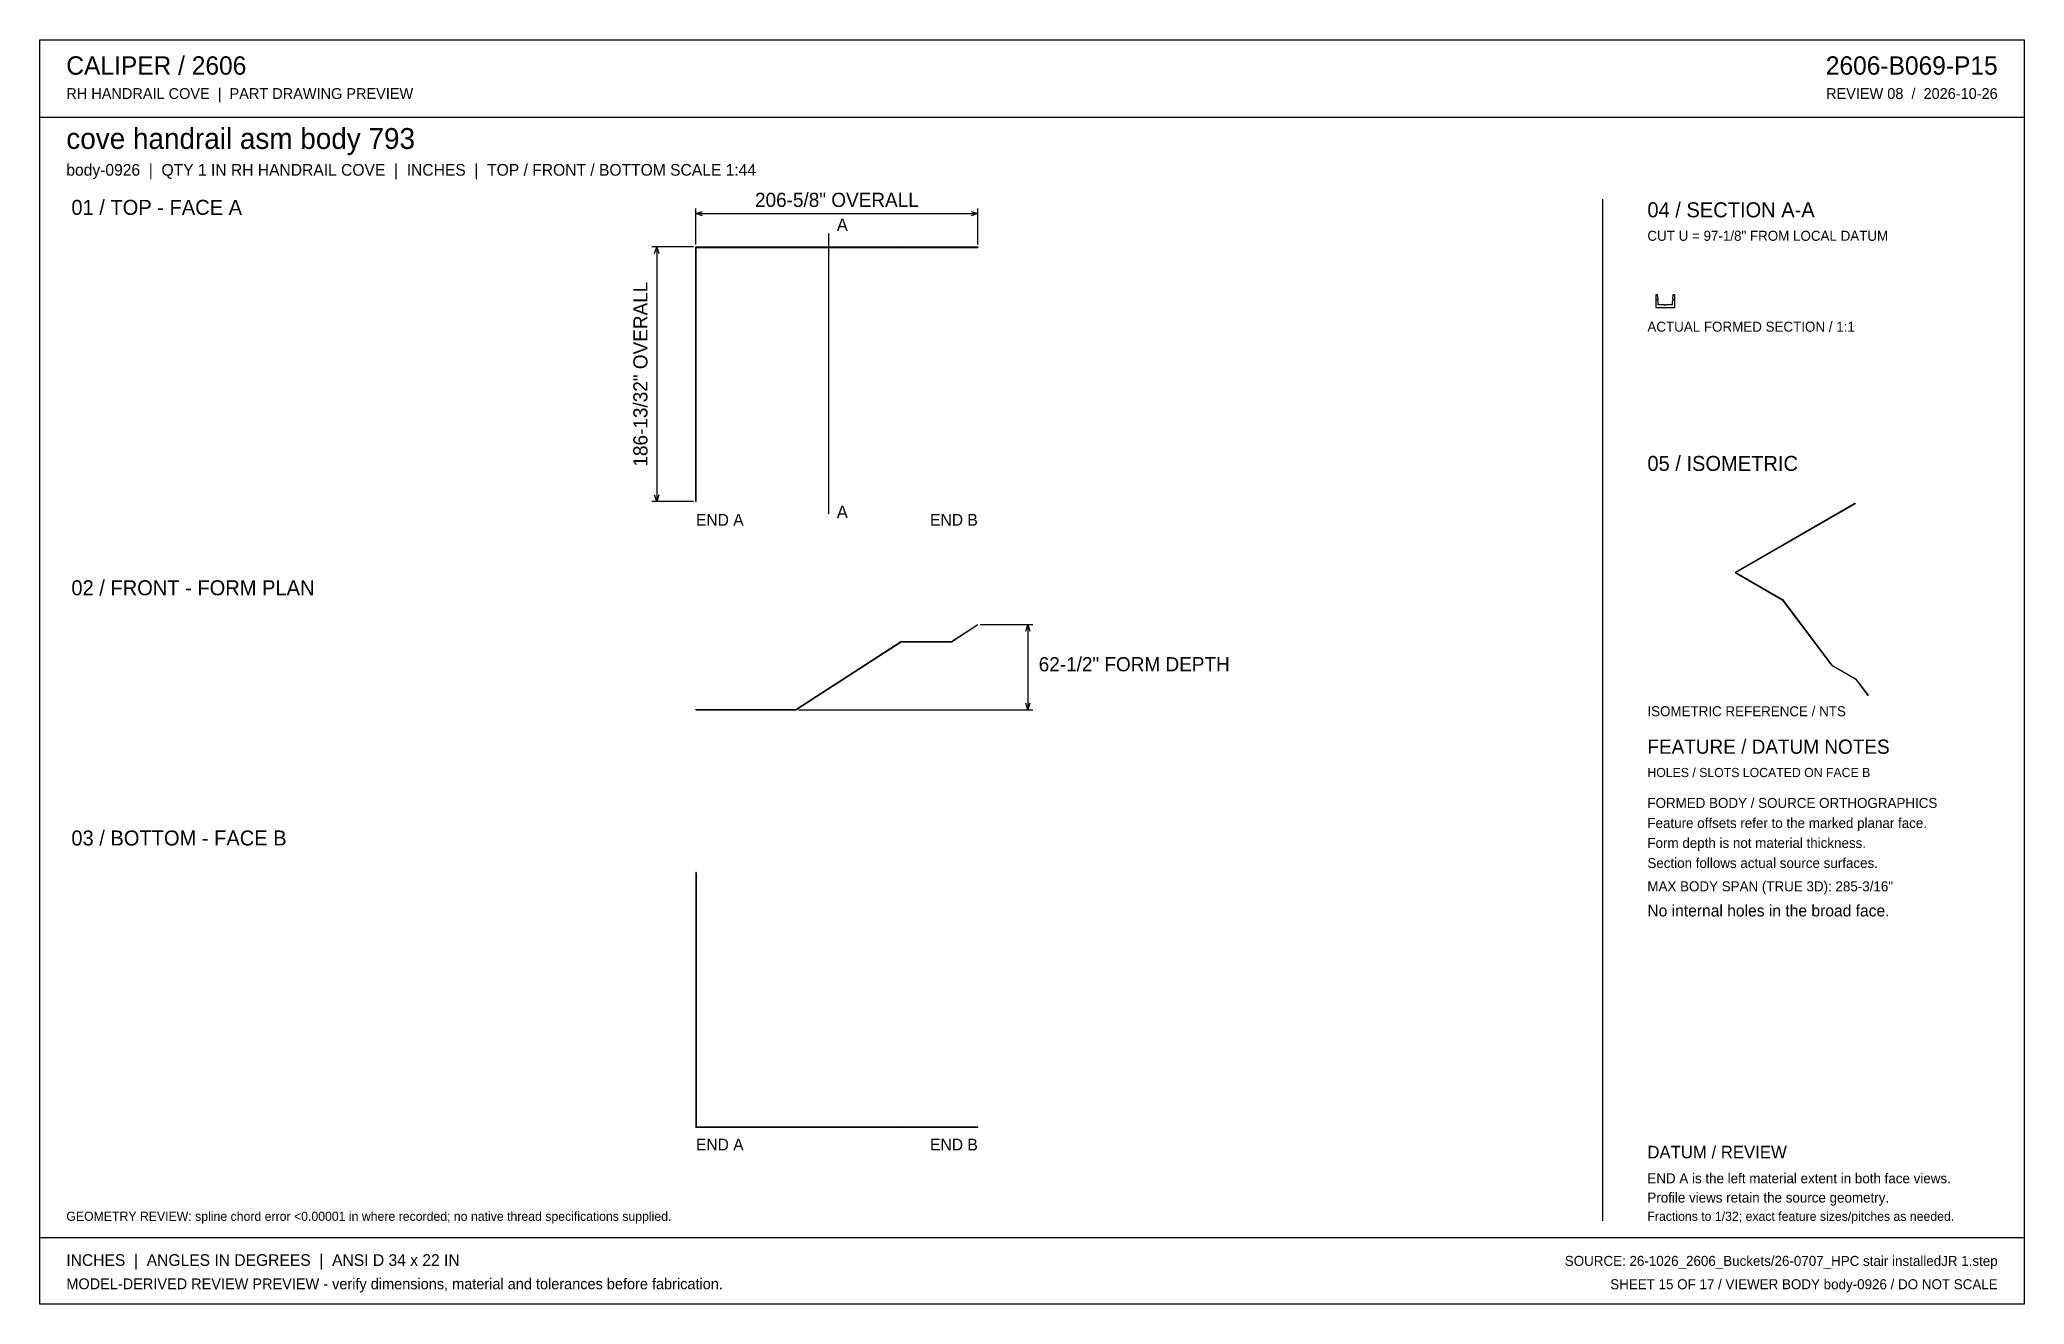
# Model space of a CAD drawing. Header units: inches. Extents: x 21 to 1475, y 21 to 947.
import ezdxf
from ezdxf.enums import TextEntityAlignment as Align

# ---------------------------------------------------------------- set-up
doc = ezdxf.new("R2010")
doc.units = ezdxf.units.IN
doc.header["$MEASUREMENT"] = 0

msp = doc.modelspace()

# ---------------------------------------------------------------- linework, layer by layer
at = {"layer": 'ANNOTATION'}
for p, q in [((501.7, 797.2), (501.7, 823.5)), ((501.7, 819.8), (506.6, 821.3)), ((501.7, 819.8), (708.3, 819.8)), ((506.6, 818.3), (501.7, 819.8)), ((703.4, 821.3), (708.3, 819.8)), ((708.3, 819.8), (703.4, 818.3)), ((708.3, 797.2), (708.3, 823.5)), ((598.8, 805.2), (598.8, 599.8)), ((499.9, 795.4), (469.3, 795.4)), ((471.4, 790.5), (473, 795.4)), ((473, 795.4), (473, 609)), ((473, 795.4), (474.5, 790.5)), ((473, 609), (471.4, 613.8)), ((474.5, 613.8), (473, 609)), ((499.9, 609), (469.3, 609)), ((710.1, 518.8), (748.6, 518.8)), ((743.5, 513.9), (745, 518.8)), ((745, 518.8), (745, 456.3)), ((745, 518.8), (746.5, 513.9)), ((576.8, 456.3), (748.6, 456.3)), ((745, 456.3), (743.5, 461.2)), ((746.5, 461.2), (745, 456.3))]:
    msp.add_line(p, q, dxfattribs=at)
at = {"layer": 'OUTLINE'}
for p, q in [((20.8, 947.2), (1475.2, 947.2)), ((20.8, 20.8), (20.8, 947.2)), ((1475.2, 947.2), (1475.2, 20.8)), ((20.8, 890.4), (1475.2, 890.4)), ((1166, 830.5), (1166, 81.9)), ((501.7, 609), (501.7, 795.4)), ((501.7, 795.4), (575, 795.4)), ((502, 795.1), (501.7, 795.4)), ((501.7, 795.4), (501.7, 795.3)), ((501.7, 795.4), (574.9, 795.4)), ((501.7, 609), (501.7, 795.4)), ((501.7, 609), (501.7, 795.3)), ((501.7, 795.3), (574.9, 795.3)), ((501.7, 795.3), (501.7, 795.3)), ((501.7, 795.3), (575, 795.3)), ((501.7, 795.3), (575, 795.3)), ((501.7, 795.3), (501.7, 795.3)), ((501.7, 609), (501.7, 795.3)), ((501.7, 609), (501.7, 795.3)), ((501.7, 795.3), (501.8, 795.2)), ((501.7, 795.3), (574.9, 795.3)), ((501.7, 795.3), (501.7, 795.3)), ((501.7, 609), (501.7, 795.3)), ((501.7, 795.3), (574.9, 795.3)), ((501.7, 609), (501.7, 795.3)), ((501.8, 795.2), (575, 795.2)), ((501.8, 795.2), (575, 795.2)), ((501.8, 609), (501.8, 795.2)), ((501.8, 795.2), (501.8, 795.2)), ((501.8, 795.2), (501.9, 795.2)), ((501.8, 609), (501.8, 795.2)), ((501.9, 609), (501.9, 795.2)), ((501.9, 795.2), (575, 795.2)), ((501.9, 795.2), (502, 795.1)), ((502, 795.1), (574.9, 795.1)), ((502, 795.1), (574.9, 795.1)), ((502, 795.1), (502, 795.1)), ((502, 795.1), (575, 795.1)), ((502, 795.1), (502, 795.1)), ((502, 795.1), (502, 795.1)), ((502, 795.1), (574.9, 795.1)), ((502, 795.1), (502, 795.1)), ((502, 609), (502, 795.1)), ((502, 609), (502, 795.1)), ((502, 609), (502, 795.1)), ((502, 609), (502, 795.1)), ((502, 795.1), (575, 795.1)), ((502, 609), (502, 795.1)), ((502, 795.1), (575, 795.1)), ((502, 609), (502, 795.1)), ((502, 609), (502, 795.1)), ((502, 795.1), (574.9, 795.1)), ((574.9, 795.4), (574.9, 795.3)), ((575, 795.4), (574.9, 795.4)), ((574.9, 795.4), (651.9, 795.4)), ((574.9, 795.3), (574.9, 795.3)), ((574.9, 795.3), (651.9, 795.3)), ((574.9, 795.3), (574.9, 795.3)), ((574.9, 795.3), (651.9, 795.3)), ((574.9, 795.3), (651.9, 795.3)), ((574.9, 795.3), (575, 795.3)), ((574.9, 795.1), (651.9, 795.1)), ((574.9, 795.1), (651.9, 795.1)), ((574.9, 795.1), (575, 795.1)), ((574.9, 795.1), (574.9, 795.1)), ((575, 795.1), (574.9, 795.1)), ((574.9, 795.1), (651.9, 795.1)), ((574.9, 795.1), (574.9, 795.1)), ((574.9, 795.1), (574.9, 795.1)), ((574.9, 795.1), (651.9, 795.1)), ((575, 795.4), (652, 795.4)), ((575, 795.1), (575, 795.4)), ((575, 795.3), (652, 795.3)), ((575, 795.3), (652, 795.3)), ((575, 795.3), (575, 795.2)), ((575, 795.3), (575, 795.3)), ((575, 795.2), (652, 795.2)), ((575, 795.2), (575, 795.1)), ((575, 795.2), (652, 795.2)), ((575, 795.2), (652, 795.2)), ((575, 795.2), (575, 795.2)), ((575, 795.2), (575, 795.2)), ((575, 795.1), (652, 795.1)), ((575, 795.1), (652, 795.1)), ((575, 795.1), (652, 795.1)), ((575, 795.1), (575, 795.1)), ((652, 795.4), (651.9, 795.4)), ((651.9, 795.4), (651.9, 795.3)), ((651.9, 795.4), (688.9, 795.4)), ((651.9, 795.3), (688.9, 795.3)), ((651.9, 795.3), (651.9, 795.3)), ((651.9, 795.3), (651.9, 795.3)), ((651.9, 795.3), (652, 795.3)), ((651.9, 795.3), (688.9, 795.3)), ((651.9, 795.3), (688.9, 795.3)), ((652, 795.1), (651.9, 795.1)), ((651.9, 795.1), (688.9, 795.1)), ((651.9, 795.1), (651.9, 795.1)), ((651.9, 795.1), (652, 795.1)), ((651.9, 795.1), (688.9, 795.1)), ((651.9, 795.1), (651.9, 795.1)), ((651.9, 795.1), (688.9, 795.1)), ((651.9, 795.1), (688.9, 795.1)), ((651.9, 795.1), (651.9, 795.1)), ((652, 795.1), (652, 795.4)), ((652, 795.4), (688.9, 795.4)), ((652, 795.3), (652, 795.2)), ((652, 795.3), (652, 795.3)), ((652, 795.3), (688.9, 795.3)), ((652, 795.3), (688.9, 795.3)), ((652, 795.2), (688.9, 795.2)), ((652, 795.2), (652, 795.1)), ((652, 795.2), (652, 795.2)), ((652, 795.2), (688.9, 795.2)), ((652, 795.2), (652, 795.2)), ((652, 795.2), (688.9, 795.2)), ((652, 795.1), (688.9, 795.1)), ((652, 795.1), (688.9, 795.1)), ((652, 795.1), (652, 795.1)), ((652, 795.1), (688.9, 795.1)), ((688.9, 795.1), (688.9, 795.4)), ((688.9, 795.4), (688.9, 795.4)), ((688.9, 795.4), (688.9, 795.3)), ((688.9, 795.4), (708.2, 795.4)), ((688.9, 795.4), (708.3, 795.4)), ((688.9, 795.3), (708.3, 795.3)), ((688.9, 795.3), (688.9, 795.3)), ((688.9, 795.3), (688.9, 795.3)), ((688.9, 795.3), (688.9, 795.3)), ((688.9, 795.3), (708.2, 795.3)), ((688.9, 795.3), (708.3, 795.3)), ((688.9, 795.3), (708.3, 795.3)), ((688.9, 795.3), (708.3, 795.3)), ((688.9, 795.3), (688.9, 795.3)), ((688.9, 795.3), (688.9, 795.2)), ((688.9, 795.2), (688.9, 795.2)), ((688.9, 795.2), (708.3, 795.2)), ((688.9, 795.2), (708.3, 795.2)), ((688.9, 795.2), (688.9, 795.2)), ((688.9, 795.2), (708.3, 795.2)), ((688.9, 795.2), (688.9, 795.1)), ((688.9, 795.1), (688.9, 795.1)), ((688.9, 795.1), (708.3, 795.1)), ((688.9, 795.1), (708.3, 795.1)), ((688.9, 795.1), (688.9, 795.1)), ((688.9, 795.1), (708.3, 795.1)), ((688.9, 795.1), (688.9, 795.1)), ((688.9, 795.1), (688.9, 795.1)), ((688.9, 795.1), (688.9, 795.1)), ((688.9, 795.1), (708.2, 795.1)), ((688.9, 795.1), (688.9, 795.1)), ((688.9, 795.1), (708.3, 795.1)), ((688.9, 795.1), (708.3, 795.1)), ((688.9, 795.1), (708.2, 795.1)), ((708.2, 795.4), (708.3, 795.4)), ((708.2, 795.3), (708.2, 795.4)), ((708.3, 795.3), (708.2, 795.3)), ((708.2, 795.1), (708.2, 795.1)), ((708.2, 795.1), (708.3, 795.1)), ((708.3, 795.1), (708.2, 795.1)), ((708.3, 795.4), (708.3, 795.1)), ((708.3, 795.3), (708.3, 795.3)), ((708.3, 795.2), (708.3, 795.3)), ((708.3, 795.3), (708.3, 795.3)), ((708.3, 795.3), (708.3, 795.3)), ((708.3, 795.2), (708.3, 795.2)), ((708.3, 795.2), (708.3, 795.2)), ((708.3, 795.1), (708.3, 795.2)), ((708.3, 795.1), (708.3, 795.1)), ((708.3, 795.1), (708.3, 795.1)), ((708.3, 795.1), (708.3, 795.1)), ((1206.4, 760.2), (1205.1, 760.2)), ((1205.1, 760.2), (1205.1, 751)), ((1206.8, 754.9), (1206.3, 757.2)), ((1206.3, 757.2), (1206.8, 757.2)), ((1206.8, 757.2), (1206.4, 760.2)), ((1217.8, 757.2), (1217.2, 754.9)), ((1217.7, 760.2), (1217.3, 757.2)), ((1217.3, 757.2), (1217.8, 757.2)), ((1219, 760.2), (1217.7, 760.2)), ((1219, 751), (1219, 760.2)), ((1205.1, 751), (1219, 751)), ((1206.8, 753.1), (1206.8, 754.9)), ((1211.6, 753.1), (1206.8, 753.1)), ((1212, 752.5), (1211.6, 753.1)), ((1212.5, 753.1), (1212, 752.5)), ((1217.2, 753.1), (1212.5, 753.1)), ((1217.2, 754.9), (1217.2, 753.1)), ((501.7, 609), (502, 609)), ((501.7, 609), (501.7, 609)), ((501.7, 609), (501.7, 609)), ((501.8, 609), (501.7, 609)), ((501.7, 609), (501.7, 609)), ((501.7, 609), (501.7, 609)), ((501.8, 609), (501.8, 609)), ((501.9, 609), (501.8, 609)), ((502, 609), (501.9, 609)), ((502, 609), (502, 609)), ((502, 609), (502, 609)), ((502, 609), (502, 609)), ((502, 609), (502, 609)), ((1351, 607.4), (1263.4, 556.9)), ((1351.1, 607.4), (1263.4, 556.8)), ((1351.1, 607.3), (1263.4, 556.8)), ((1351, 607.3), (1263.4, 556.8)), ((1351.1, 607.4), (1263.5, 556.8)), ((1351.1, 607.4), (1263.5, 556.8)), ((1351.1, 607.4), (1263.5, 556.8)), ((1351.1, 607.4), (1263.6, 556.8)), ((1351.1, 607.4), (1263.6, 556.8)), ((1351.1, 607.4), (1263.6, 556.8)), ((1351.2, 607.4), (1263.7, 556.9)), ((1351.2, 607.3), (1263.7, 556.8)), ((1351.2, 607.3), (1263.7, 556.8)), ((1351.2, 607.3), (1263.7, 556.8)), ((1351.2, 607.3), (1263.7, 556.8)), ((1351.2, 607.3), (1263.7, 556.8)), ((1351.2, 607.3), (1263.7, 556.8)), ((1351, 607.4), (1351.2, 607.4)), ((1351, 607.3), (1351, 607.4)), ((1351.1, 607.3), (1351, 607.3)), ((1351.1, 607.4), (1351.1, 607.4)), ((1351.1, 607.4), (1351.1, 607.4)), ((1351.1, 607.4), (1351.1, 607.4)), ((1351.1, 607.4), (1351.1, 607.4)), ((1351.1, 607.4), (1351.1, 607.4)), ((1351.2, 607.3), (1351.1, 607.4)), ((1351.1, 607.4), (1351.1, 607.3)), ((1351.1, 607.4), (1351.1, 607.4)), ((1351.2, 607.4), (1351.2, 607.3)), ((1351.2, 607.3), (1351.2, 607.3)), ((1351.2, 607.3), (1351.2, 607.3)), ((1351.2, 607.3), (1351.2, 607.3)), ((1351.2, 607.3), (1351.2, 607.3)), ((1351.2, 607.3), (1351.2, 607.3)), ((1263.4, 556.9), (1263.4, 556.8)), ((1263.4, 556.9), (1297.9, 537)), ((1263.7, 556.9), (1263.4, 556.9)), ((1263.4, 556.8), (1297.9, 536.9)), ((1263.4, 556.8), (1263.5, 556.8)), ((1263.4, 556.8), (1263.4, 556.8)), ((1263.5, 556.8), (1263.4, 556.8)), ((1263.4, 556.8), (1297.8, 536.9)), ((1263.4, 556.8), (1263.5, 556.8)), ((1263.4, 556.8), (1297.9, 536.9)), ((1263.5, 556.8), (1297.9, 536.9)), ((1263.5, 556.8), (1297.9, 537)), ((1263.5, 556.8), (1263.6, 556.8)), ((1263.5, 556.8), (1297.9, 536.9)), ((1263.5, 556.8), (1263.5, 556.8)), ((1263.6, 556.8), (1297.9, 537)), ((1263.6, 556.8), (1297.9, 537)), ((1263.6, 556.8), (1263.6, 556.8)), ((1263.6, 556.8), (1263.6, 556.8)), ((1263.6, 556.8), (1297.9, 537)), ((1263.6, 556.8), (1263.7, 556.8)), ((1263.7, 556.9), (1298, 537)), ((1263.7, 556.8), (1263.7, 556.9)), ((1263.7, 556.8), (1298, 537)), ((1263.7, 556.8), (1298, 537)), ((1263.7, 556.8), (1263.7, 556.8)), ((1263.7, 556.8), (1263.7, 556.8)), ((1263.7, 556.8), (1298, 537)), ((1263.7, 556.8), (1263.7, 556.8)), ((1263.7, 556.8), (1263.7, 556.8)), ((1263.7, 556.8), (1298, 537)), ((1263.7, 556.8), (1263.7, 556.8)), ((1263.7, 556.8), (1298, 537)), ((1263.7, 556.8), (1298, 537)), ((1297.9, 537), (1297.8, 536.9)), ((1297.8, 536.9), (1297.9, 536.9)), ((1297.8, 536.9), (1334, 489)), ((1297.9, 537), (1334.1, 489.1)), ((1297.9, 537), (1334.1, 489)), ((1297.9, 537), (1298, 537)), ((1297.9, 537), (1334.1, 489.1)), ((1297.9, 537), (1297.9, 537)), ((1297.9, 537), (1334.1, 489.1)), ((1297.9, 537), (1334.1, 489)), ((1297.9, 537), (1297.9, 537)), ((1297.9, 537), (1297.9, 537)), ((1297.9, 536.9), (1297.9, 537)), ((1298, 537), (1297.9, 537)), ((1297.9, 536.9), (1297.9, 536.9)), ((1297.9, 536.9), (1334.1, 489)), ((1297.9, 536.9), (1334.1, 489)), ((1297.9, 536.9), (1297.9, 536.9)), ((1297.9, 536.9), (1334.1, 489)), ((1297.9, 536.9), (1334.1, 489)), ((1297.9, 536.9), (1297.9, 536.9)), ((1298, 537), (1334.2, 489.1)), ((1298, 537), (1334.2, 489.1)), ((1298, 537), (1334.2, 489)), ((1298, 537), (1298, 537)), ((1298, 537), (1298, 537)), ((1298, 537), (1298, 537)), ((1298, 537), (1334.2, 489.1)), ((1298, 537), (1334.2, 489.1)), ((1298, 537), (1334.2, 489.1)), ((1298, 537), (1298, 537)), ((1298, 537), (1298, 537)), ((1298, 537), (1298, 537)), ((1298, 537), (1334.2, 489)), ((688.9, 506.3), (708.3, 518.8)), ((688.9, 506.3), (708.2, 518.8)), ((688.9, 506.3), (708.3, 518.8)), ((688.9, 506.3), (708.3, 518.8)), ((688.9, 506.3), (708.2, 518.8)), ((688.9, 506.3), (708.2, 518.8)), ((688.9, 506.3), (708.3, 518.8)), ((688.9, 506.3), (708.2, 518.8)), ((688.9, 506.2), (708.3, 518.7)), ((688.9, 506.2), (708.3, 518.7)), ((688.9, 506.2), (708.3, 518.7)), ((688.9, 506.2), (708.3, 518.7)), ((688.9, 506.2), (708.3, 518.7)), ((688.9, 506.2), (708.3, 518.7)), ((688.9, 506.2), (708.3, 518.7)), ((688.9, 506.1), (708.3, 518.7)), ((688.9, 506.1), (708.3, 518.7)), ((708.2, 518.8), (708.3, 518.7)), ((708.2, 518.8), (708.3, 518.8)), ((708.3, 518.7), (708.2, 518.8)), ((708.3, 518.8), (708.2, 518.8)), ((708.3, 518.7), (708.3, 518.8)), ((708.3, 518.8), (708.3, 518.7)), ((708.3, 518.7), (708.3, 518.7)), ((708.3, 518.7), (708.3, 518.7)), ((708.3, 518.7), (708.3, 518.7)), ((708.3, 518.7), (708.3, 518.7)), ((574.9, 456.5), (651.9, 506.3)), ((574.9, 456.5), (651.9, 506.3)), ((574.9, 456.5), (651.9, 506.3)), ((574.9, 456.5), (651.9, 506.3)), ((574.9, 456.5), (651.9, 506.3)), ((574.9, 456.5), (651.9, 506.3)), ((574.9, 456.5), (651.9, 506.3)), ((574.9, 456.5), (651.9, 506.3)), ((575, 456.4), (652, 506.2)), ((575, 456.4), (652, 506.2)), ((575, 456.4), (652, 506.2)), ((575, 456.4), (652, 506.2)), ((575, 456.4), (652, 506.2)), ((575, 456.4), (652, 506.2)), ((575, 456.4), (652, 506.2)), ((575, 456.3), (652, 506.1)), ((575, 456.3), (652, 506.1)), ((652, 506.1), (651.9, 506.3)), ((652, 506.2), (651.9, 506.3)), ((651.9, 506.3), (688.9, 506.3)), ((651.9, 506.3), (651.9, 506.3)), ((651.9, 506.3), (652, 506.1)), ((651.9, 506.3), (688.9, 506.3)), ((651.9, 506.3), (688.9, 506.3)), ((651.9, 506.3), (688.9, 506.3)), ((651.9, 506.3), (688.9, 506.3)), ((651.9, 506.3), (651.9, 506.3)), ((651.9, 506.3), (652, 506.2)), ((651.9, 506.3), (688.9, 506.3)), ((651.9, 506.3), (688.9, 506.3)), ((651.9, 506.3), (688.9, 506.3)), ((652, 506.2), (688.9, 506.2)), ((652, 506.2), (688.9, 506.2)), ((652, 506.2), (652, 506.2)), ((652, 506.2), (652, 506.2)), ((652, 506.2), (688.9, 506.2)), ((652, 506.2), (652, 506.2)), ((652, 506.2), (688.9, 506.2)), ((652, 506.2), (688.9, 506.2)), ((652, 506.2), (652, 506.2)), ((652, 506.2), (688.9, 506.2)), ((652, 506.2), (688.9, 506.2)), ((652, 506.1), (688.9, 506.1)), ((652, 506.1), (688.9, 506.1)), ((688.9, 506.3), (688.9, 506.3)), ((688.9, 506.3), (688.9, 506.2)), ((688.9, 506.1), (688.9, 506.3)), ((688.9, 506.3), (688.9, 506.1)), ((688.9, 506.3), (688.9, 506.3)), ((688.9, 506.2), (688.9, 506.3)), ((688.9, 506.2), (688.9, 506.2)), ((688.9, 506.2), (688.9, 506.2)), ((688.9, 506.2), (688.9, 506.2)), ((688.9, 506.2), (688.9, 506.2)), ((1334.1, 489), (1334, 489)), ((1334, 489), (1334.1, 489)), ((1334, 489), (1351.4, 478.9)), ((1334.1, 489.1), (1351.5, 479)), ((1334.2, 489.1), (1334.1, 489)), ((1334.1, 489), (1334.1, 489.1)), ((1334.1, 489.1), (1334.2, 489.1)), ((1334.1, 489.1), (1334.1, 489.1)), ((1334.1, 489.1), (1351.5, 479)), ((1334.1, 489.1), (1334.1, 489.1)), ((1334.1, 489.1), (1351.5, 479)), ((1334.1, 489), (1351.4, 478.9)), ((1334.1, 489), (1334.1, 489)), ((1334.1, 489), (1351.4, 479)), ((1334.1, 489), (1334.1, 489)), ((1334.1, 489), (1351.4, 479)), ((1334.1, 489), (1334.1, 489)), ((1334.1, 489), (1334.1, 489)), ((1334.1, 489), (1351.4, 479)), ((1334.1, 489), (1351.4, 479)), ((1334.1, 489), (1351.4, 479)), ((1334.2, 489.1), (1351.5, 479.1)), ((1334.2, 489.1), (1334.2, 489.1)), ((1334.2, 489.1), (1351.5, 479)), ((1334.2, 489.1), (1334.2, 489)), ((1334.2, 489), (1334.2, 489.1)), ((1334.2, 489.1), (1351.6, 479.1)), ((1334.2, 489.1), (1351.5, 479)), ((1334.2, 489.1), (1334.2, 489.1)), ((1334.2, 489.1), (1334.2, 489.1)), ((1334.2, 489.1), (1351.6, 479.1)), ((1334.2, 489), (1351.5, 479)), ((1334.2, 489), (1334.2, 489)), ((1334.2, 489), (1351.6, 479)), ((1351.6, 479.1), (1351.4, 479)), ((1351.4, 479), (1360.6, 466.9)), ((1351.4, 478.9), (1351.4, 479)), ((1351.4, 479), (1351.4, 479)), ((1351.4, 479), (1351.4, 478.9)), ((1351.4, 479), (1351.4, 479)), ((1351.4, 479), (1360.5, 466.9)), ((1351.4, 479), (1360.5, 466.9)), ((1351.4, 479), (1360.5, 466.9)), ((1351.4, 479), (1351.4, 479)), ((1351.4, 479), (1351.5, 479)), ((1351.4, 479), (1360.5, 466.9)), ((1351.4, 478.9), (1360.5, 466.9)), ((1351.4, 478.9), (1351.4, 478.9)), ((1351.4, 478.9), (1360.5, 466.9)), ((1351.5, 479.1), (1360.7, 467)), ((1351.6, 479.1), (1351.5, 479.1)), ((1351.5, 479.1), (1351.5, 479)), ((1351.5, 479), (1351.6, 479.1)), ((1351.5, 479), (1351.5, 479)), ((1351.5, 479), (1351.6, 479)), ((1351.5, 479), (1351.5, 479)), ((1351.5, 479), (1360.6, 467)), ((1351.5, 479), (1360.6, 467)), ((1351.5, 479), (1360.6, 467)), ((1351.5, 479), (1351.5, 479)), ((1351.5, 479), (1360.6, 467)), ((1351.5, 479), (1351.5, 479)), ((1351.5, 479), (1360.6, 467)), ((1351.5, 479), (1360.6, 467)), ((1351.6, 479.1), (1360.7, 467)), ((1351.6, 479), (1351.6, 479.1)), ((1351.6, 479.1), (1360.7, 467)), ((1351.6, 479), (1360.6, 467)), ((1360.5, 466.9), (1360.7, 467)), ((1360.5, 466.9), (1360.5, 466.9)), ((1360.5, 466.9), (1360.5, 466.9)), ((1360.5, 466.9), (1360.5, 466.9)), ((1360.5, 466.9), (1360.5, 466.9)), ((1360.5, 466.9), (1360.5, 466.9)), ((1360.6, 466.9), (1360.5, 466.9)), ((1360.6, 467), (1360.6, 467)), ((1360.6, 467), (1360.6, 467)), ((1360.6, 467), (1360.6, 467)), ((1360.6, 467), (1360.6, 467)), ((1360.7, 467), (1360.6, 467)), ((1360.6, 467), (1360.6, 466.9)), ((1360.6, 467), (1360.6, 467)), ((1360.7, 467), (1360.6, 467)), ((1360.6, 467), (1360.7, 467)), ((1360.7, 467), (1360.7, 467)), ((501.7, 456.5), (574.9, 456.5)), ((501.7, 456.3), (501.7, 456.5)), ((501.7, 456.5), (501.7, 456.5)), ((501.7, 456.5), (501.7, 456.4)), ((501.7, 456.5), (501.7, 456.5)), ((501.7, 456.5), (501.7, 456.5)), ((501.7, 456.5), (501.7, 456.5)), ((501.7, 456.5), (574.9, 456.5)), ((501.7, 456.5), (574.9, 456.5)), ((501.7, 456.5), (501.7, 456.5)), ((501.7, 456.5), (501.7, 456.3)), ((501.7, 456.5), (574.9, 456.5)), ((501.7, 456.5), (501.7, 456.5)), ((501.7, 456.4), (501.7, 456.5)), ((501.7, 456.4), (501.7, 456.4)), ((501.7, 456.4), (575, 456.4)), ((501.7, 456.4), (575, 456.4)), ((501.8, 456.4), (501.7, 456.4)), ((501.7, 456.4), (501.8, 456.4)), ((501.7, 456.4), (501.7, 456.4)), ((501.7, 456.3), (502, 456.3)), ((501.7, 456.3), (575, 456.3)), ((502, 456.3), (501.7, 456.3)), ((501.8, 456.4), (575, 456.4)), ((501.8, 456.4), (575, 456.4)), ((501.8, 456.4), (501.8, 456.4)), ((501.9, 456.4), (501.8, 456.4)), ((501.8, 456.4), (501.8, 456.4)), ((501.8, 456.4), (501.9, 456.4)), ((501.9, 456.4), (575, 456.4)), ((502, 456.4), (501.9, 456.4)), ((501.9, 456.4), (502, 456.4)), ((502, 456.5), (574.9, 456.5)), ((502, 456.5), (574.9, 456.5)), ((502, 456.5), (502, 456.5)), ((502, 456.3), (502, 456.5)), ((502, 456.5), (502, 456.4)), ((502, 456.5), (502, 456.5)), ((502, 456.5), (502, 456.5)), ((502, 456.5), (502, 456.5)), ((502, 456.5), (502, 456.5)), ((502, 456.5), (574.9, 456.5)), ((502, 456.4), (502, 456.5)), ((502, 456.5), (502, 456.5)), ((502, 456.5), (574.9, 456.5)), ((502, 456.5), (502, 456.3)), ((502, 456.4), (502, 456.4)), ((502, 456.4), (575, 456.4)), ((502, 456.4), (575, 456.4)), ((502, 456.4), (502, 456.4)), ((502, 456.3), (575, 456.3)), ((574.9, 456.5), (574.9, 456.5)), ((574.9, 456.5), (575, 456.3)), ((575, 456.4), (574.9, 456.5)), ((575, 456.3), (574.9, 456.5)), ((574.9, 456.5), (574.9, 456.5)), ((574.9, 456.5), (575, 456.4)), ((575, 456.4), (575, 456.4)), ((575, 456.4), (575, 456.4)), ((575, 456.4), (575, 456.4)), ((575, 456.4), (575, 456.4)), ((501.7, 337), (502, 337)), ((501.7, 337), (501.7, 150.7)), ((501.7, 337), (501.7, 150.6)), ((501.7, 337), (501.7, 337)), ((501.7, 337), (501.7, 337)), ((501.8, 337), (501.7, 337)), ((501.7, 337), (501.7, 150.7)), ((501.7, 337), (501.7, 150.7)), ((501.7, 337), (501.7, 150.7)), ((501.7, 337), (501.7, 337)), ((501.7, 337), (501.7, 150.7)), ((501.7, 337), (501.7, 337)), ((501.7, 337), (501.7, 150.6)), ((501.8, 337), (501.8, 337)), ((501.8, 337), (501.8, 150.8)), ((501.9, 337), (501.8, 337)), ((501.8, 337), (501.8, 150.8)), ((501.9, 337), (501.9, 150.8)), ((502, 337), (501.9, 337)), ((502, 337), (502, 337)), ((502, 337), (502, 337)), ((502, 337), (502, 337)), ((502, 337), (502, 150.9)), ((502, 337), (502, 337)), ((502, 337), (502, 150.9)), ((502, 337), (502, 150.9)), ((502, 337), (502, 150.9)), ((502, 337), (502, 150.9)), ((502, 337), (502, 150.9)), ((502, 337), (502, 150.9)), ((502, 150.9), (501.7, 150.6)), ((501.7, 150.7), (501.8, 150.8)), ((501.7, 150.7), (574.9, 150.7)), ((501.7, 150.7), (501.7, 150.7)), ((501.7, 150.7), (575, 150.7)), ((501.7, 150.6), (501.7, 150.7)), ((501.7, 150.7), (575, 150.7)), ((501.7, 150.7), (501.7, 150.7)), ((501.7, 150.7), (574.9, 150.7)), ((501.7, 150.7), (501.7, 150.7)), ((501.7, 150.7), (574.9, 150.7)), ((501.7, 150.6), (575, 150.6)), ((501.7, 150.6), (574.9, 150.6)), ((501.8, 150.8), (575, 150.8)), ((501.8, 150.8), (575, 150.8)), ((501.8, 150.8), (501.8, 150.8)), ((501.8, 150.8), (501.9, 150.8)), ((501.9, 150.8), (502, 150.9)), ((501.9, 150.8), (575, 150.8)), ((502, 150.9), (574.9, 150.9)), ((502, 150.9), (574.9, 150.9)), ((502, 150.9), (502, 150.9)), ((502, 150.9), (575, 150.9)), ((502, 150.9), (502, 150.9)), ((502, 150.9), (502, 150.9)), ((502, 150.9), (574.9, 150.9)), ((502, 150.9), (502, 150.9)), ((502, 150.9), (575, 150.9)), ((502, 150.9), (575, 150.9)), ((502, 150.9), (574.9, 150.9)), ((574.9, 150.9), (651.9, 150.9)), ((574.9, 150.9), (651.9, 150.9)), ((574.9, 150.9), (575, 150.9)), ((574.9, 150.9), (574.9, 150.9)), ((575, 150.9), (574.9, 150.9)), ((574.9, 150.9), (651.9, 150.9)), ((574.9, 150.9), (574.9, 150.9)), ((574.9, 150.9), (574.9, 150.9)), ((574.9, 150.9), (651.9, 150.9)), ((574.9, 150.7), (574.9, 150.7)), ((574.9, 150.6), (574.9, 150.7)), ((574.9, 150.7), (651.9, 150.7)), ((574.9, 150.7), (574.9, 150.7)), ((574.9, 150.7), (651.9, 150.7)), ((574.9, 150.7), (651.9, 150.7)), ((574.9, 150.7), (575, 150.7)), ((575, 150.6), (574.9, 150.6)), ((574.9, 150.6), (651.9, 150.6)), ((575, 150.9), (652, 150.9)), ((575, 150.8), (575, 150.9)), ((575, 150.9), (652, 150.9)), ((575, 150.9), (652, 150.9)), ((575, 150.9), (575, 150.9)), ((575, 150.9), (575, 150.6)), ((575, 150.8), (652, 150.8)), ((575, 150.8), (652, 150.8)), ((575, 150.7), (575, 150.8)), ((575, 150.8), (652, 150.8)), ((575, 150.8), (575, 150.8)), ((575, 150.8), (575, 150.8)), ((575, 150.7), (652, 150.7)), ((575, 150.7), (652, 150.7)), ((575, 150.7), (575, 150.7)), ((575, 150.6), (652, 150.6)), ((652, 150.9), (651.9, 150.9)), ((651.9, 150.9), (688.9, 150.9)), ((651.9, 150.9), (651.9, 150.9)), ((651.9, 150.9), (652, 150.9)), ((651.9, 150.9), (688.9, 150.9)), ((651.9, 150.9), (651.9, 150.9)), ((651.9, 150.9), (688.9, 150.9)), ((651.9, 150.9), (688.9, 150.9)), ((651.9, 150.9), (651.9, 150.9)), ((651.9, 150.7), (688.9, 150.7)), ((651.9, 150.6), (651.9, 150.7)), ((651.9, 150.7), (651.9, 150.7)), ((651.9, 150.7), (651.9, 150.7)), ((651.9, 150.7), (652, 150.7)), ((651.9, 150.7), (688.9, 150.7)), ((651.9, 150.7), (688.9, 150.7)), ((652, 150.6), (651.9, 150.6)), ((651.9, 150.6), (688.9, 150.6)), ((652, 150.9), (688.9, 150.9)), ((652, 150.9), (652, 150.6)), ((652, 150.9), (688.9, 150.9)), ((652, 150.8), (652, 150.9)), ((652, 150.9), (652, 150.9)), ((652, 150.9), (688.9, 150.9)), ((652, 150.8), (688.9, 150.8)), ((652, 150.7), (652, 150.8)), ((652, 150.8), (652, 150.8)), ((652, 150.8), (688.9, 150.8)), ((652, 150.8), (652, 150.8)), ((652, 150.8), (688.9, 150.8)), ((652, 150.7), (652, 150.7)), ((652, 150.7), (688.9, 150.7)), ((652, 150.7), (688.9, 150.7)), ((652, 150.6), (688.9, 150.6)), ((688.9, 150.9), (688.9, 150.9)), ((688.9, 150.9), (708.3, 150.9)), ((688.9, 150.9), (708.3, 150.9)), ((688.9, 150.9), (688.9, 150.9)), ((688.9, 150.9), (708.3, 150.9)), ((688.9, 150.9), (688.9, 150.6)), ((688.9, 150.9), (688.9, 150.9)), ((688.9, 150.9), (688.9, 150.9)), ((688.9, 150.9), (688.9, 150.9)), ((688.9, 150.9), (708.2, 150.9)), ((688.9, 150.9), (688.9, 150.9)), ((688.9, 150.9), (708.3, 150.9)), ((688.9, 150.9), (708.3, 150.9)), ((688.9, 150.8), (688.9, 150.9)), ((688.9, 150.9), (708.2, 150.9)), ((688.9, 150.8), (688.9, 150.8)), ((688.9, 150.8), (708.3, 150.8)), ((688.9, 150.8), (708.3, 150.8)), ((688.9, 150.8), (688.9, 150.8)), ((688.9, 150.8), (708.3, 150.8)), ((688.9, 150.7), (688.9, 150.8)), ((688.9, 150.7), (708.3, 150.7)), ((688.9, 150.7), (688.9, 150.7)), ((688.9, 150.7), (688.9, 150.7)), ((688.9, 150.7), (688.9, 150.7)), ((688.9, 150.7), (708.2, 150.7)), ((688.9, 150.7), (708.3, 150.7)), ((688.9, 150.7), (708.3, 150.7)), ((688.9, 150.6), (688.9, 150.7)), ((688.9, 150.7), (708.3, 150.7)), ((688.9, 150.7), (688.9, 150.7)), ((688.9, 150.6), (688.9, 150.6)), ((688.9, 150.6), (708.2, 150.6)), ((688.9, 150.6), (708.3, 150.6)), ((708.2, 150.9), (708.2, 150.9)), ((708.2, 150.9), (708.3, 150.9)), ((708.3, 150.9), (708.2, 150.9)), ((708.3, 150.7), (708.2, 150.7)), ((708.2, 150.7), (708.2, 150.6)), ((708.2, 150.6), (708.3, 150.6)), ((708.3, 150.6), (708.3, 150.9)), ((708.3, 150.9), (708.3, 150.9)), ((708.3, 150.9), (708.3, 150.9)), ((708.3, 150.9), (708.3, 150.8)), ((708.3, 150.9), (708.3, 150.9)), ((708.3, 150.8), (708.3, 150.8)), ((708.3, 150.8), (708.3, 150.8)), ((708.3, 150.8), (708.3, 150.7)), ((708.3, 150.7), (708.3, 150.7)), ((708.3, 150.7), (708.3, 150.7)), ((708.3, 150.7), (708.3, 150.7)), ((20.8, 69.7), (1475.2, 69.7)), ((1475.2, 20.8), (20.8, 20.8))]:
    msp.add_line(p, q, dxfattribs=at)

# ---------------------------------------------------------------- texts
at = {"layer": 'ANNOTATION'}
for s, height, p in [('CALIPER / 2606', 13.444, (40.3, 921.6)), ('RH HANDRAIL COVE  |  PART DRAWING PREVIEW', 7.944, (40.3, 903.8)), ('cove handrail asm body 793', 15.278, (40.3, 867.2)), ('body-0926  |  QTY 1 IN RH HANDRAIL COVE  |  INCHES  |  TOP / FRONT / BOTTOM SCALE 1:44', 8.556, (40.3, 847.6)), ('01 / TOP - FACE A', 11, (44, 818.9)), ('A', 9.17, (604.9, 807)), ('04 / SECTION A-A', 11, (1199, 817.1)), ('CUT U = 97-1/8" FROM LOCAL DATUM', 7.333, (1199, 799.9)), ('ACTUAL FORMED SECTION / 1:1', 7.333, (1199, 733.3)), ('05 / ISOMETRIC', 11, (1199, 631.3)), ('END A', 8.56, (501.7, 591.2)), ('A', 9.17, (604.9, 596.7)), ('02 / FRONT - FORM PLAN', 11, (44, 540.2)), ('62-1/2" FORM DEPTH', 10.389, (752.9, 484.5)), ('ISOMETRIC REFERENCE / NTS', 7.333, (1199, 451.6)), ('FEATURE / DATUM NOTES', 10.389, (1199, 424.1)), ('HOLES / SLOTS LOCATED ON FACE B', 6.722, (1199, 407)), ('FORMED BODY / SOURCE ORTHOGRAPHICS', 7.333, (1199, 384.4)), ('03 / BOTTOM - FACE B', 11, (44, 356.9)), ('Feature offsets refer to the marked planar face.', 7.333, (1199, 369.7)), ('Form depth is not material thickness.', 7.333, (1199, 355.1)), ('Section follows actual source surfaces.', 7.333, (1199, 340.4)), ('MAX BODY SPAN (TRUE 3D): 285-3/16"', 7.333, (1199, 323.3)), ('No internal holes in the broad face.', 8.556, (1199, 304.9)), ('END A', 8.56, (501.7, 133.5)), ('DATUM / REVIEW', 9.167, (1199, 127.7)), ('END A is the left material extent in both face views.', 7.333, (1199, 109.4)), ('Profile views retain the source geometry.', 7.333, (1199, 95.3)), ('GEOMETRY REVIEW: spline chord error <0.00001 in where recorded; no native thread specifications supplied.', 6.7222, (40.3, 81.9)), ('Fractions to 1/32; exact feature sizes/pitches as needed.', 6.722, (1199, 81.9)), ('INCHES  |  ANGLES IN DEGREES  |  ANSI D 34 x 22 IN', 8.556, (40.3, 48.9)), ('MODEL-DERIVED REVIEW PREVIEW - verify dimensions, material and tolerances before fabrication.', 7.944, (40.3, 31.8))]:
    msp.add_text(s, height=height, dxfattribs=at).set_placement(p)
for s, height, p in [('2606-B069-P15', 13.444, (1455.7, 921.6)), ('REVIEW 08  /  2026-10-26', 7.944, (1455.7, 903.8)), ('END B', 8.56, (708.3, 591.2)), ('END B', 8.56, (708.3, 133.5)), ('SOURCE: 26-1026_2606_Buckets/26-0707_HPC stair installedJR 1.step', 7.333, (1455.7, 48.9)), ('SHEET 15 OF 17 / VIEWER BODY body-0926 / DO NOT SCALE', 7.333, (1455.7, 31.8))]:
    msp.add_text(s, height=height, dxfattribs=at).set_placement(p, align=Align.RIGHT)
msp.add_text('206-5/8" OVERALL', height=10.389, dxfattribs=at).set_placement((605, 824.7), align=Align.CENTER)
msp.add_text('186-13/32" OVERALL', height=10.389, rotation=90, dxfattribs=at).set_placement((466.2, 702.2), align=Align.CENTER)

doc.saveas('drawing.dxf')
